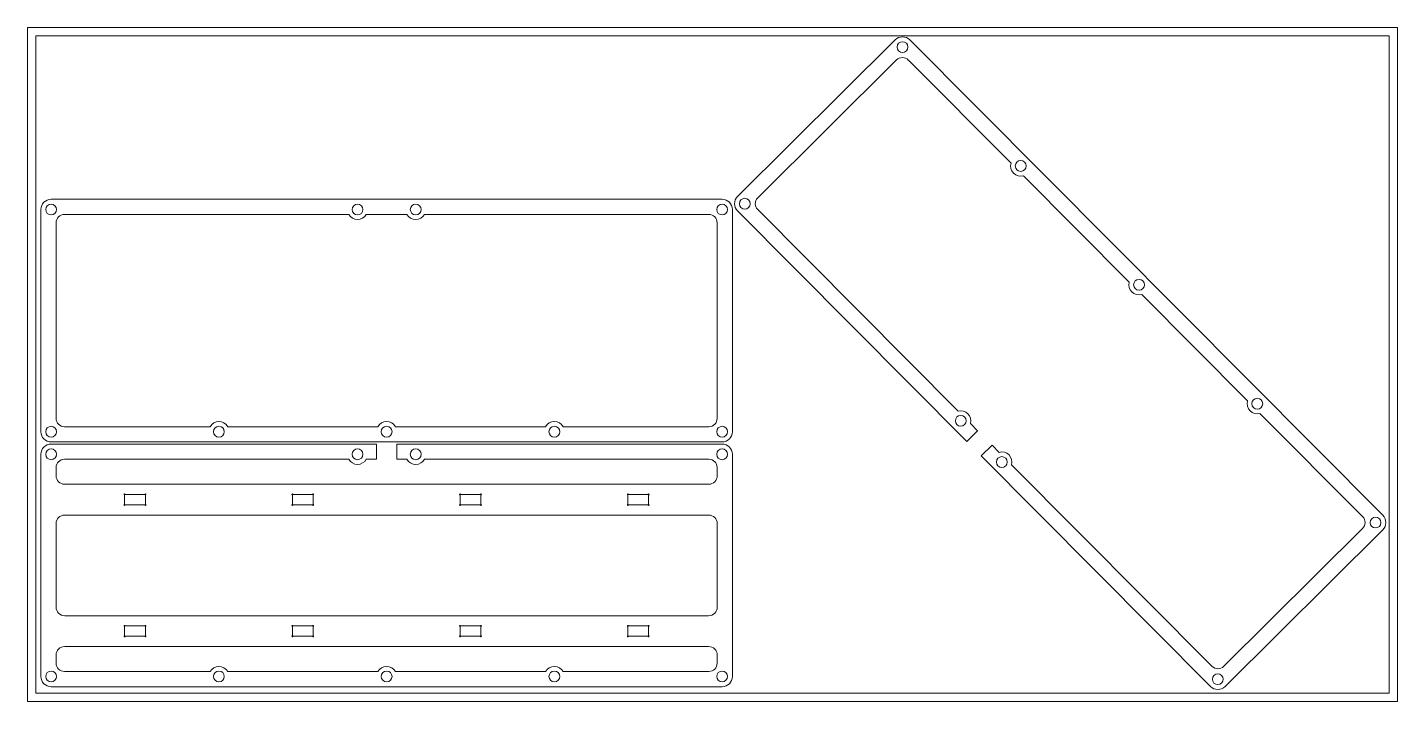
# Model space of a CAD drawing. Header units: millimetres. Extents: x -5 to 795, y -5 to 389.
import ezdxf

# ---------------------------------------------------------------- set-up
doc = ezdxf.new("R2010")
doc.units = ezdxf.units.MM
doc.header["$MEASUREMENT"] = 0
doc.layers.get('0').update_dxf_attribs({"lineweight": 0, "true_color": 0xf6921e})
doc.layers.add('Cutting lines', color=5, linetype='Continuous', lineweight=0)

msp = doc.modelspace()

# ---------------------------------------------------------------- linework, layer by layer
at = {"lineweight": 0}
for points in [[(-5, -5), (795, -5), (795, 389), (-5, 389)], [(0, 0), (790, 0), (790, 384), (0, 384)]]:
    msp.add_lwpolyline(points, close=True, dxfattribs=at)
at = {"layer": 'Cutting lines'}
for p, q in [((409.62, 290.22), (501.7, 381.74)), ((510.18, 381.71), (786.36, 103.86)), ((421.4, 289.38), (502.47, 369.95)), ((509.34, 369.93), (569.29, 309.62)), ((576.54, 302.33), (638.34, 240.16)), ((2.86, 282.56), (2.86, 152.73)), ((406.63, 282.56), (406.63, 152.73)), ((543.46, 147.06), (409.59, 281.73)), ((421.38, 282.5), (538.39, 164.78)), ((11.76, 160.5), (11.76, 274.8)), ((16.62, 279.66), (182.6, 279.66)), ((392.86, 279.66), (226.88, 279.66)), ((397.73, 274.8), (397.73, 160.5)), ((645.58, 232.87), (707.38, 170.69)), ((714.63, 163.41), (774.58, 103.09)), ((101.66, 155.63), (16.62, 155.63)), ((199.61, 155.63), (111.94, 155.63)), ((297.55, 155.63), (209.88, 155.63)), ((392.86, 155.63), (307.82, 155.63)), ((545.64, 157.49), (549.77, 153.33)), ((400.63, 146.73), (8.86, 146.73)), ((8.86, 145.54), (198.74, 145.54)), ((210.74, 145.54), (400.63, 145.54)), ((562.36, 140.66), (558.23, 144.82)), ((2.86, 139.54), (2.86, 9.71)), ((16.62, 136.64), (182.6, 136.64)), ((192.88, 136.64), (198.74, 136.64)), ((216.61, 136.64), (210.74, 136.64)), ((392.86, 136.64), (226.88, 136.64)), ((406.63, 139.54), (406.63, 9.71)), ((685.78, 3.88), (551.92, 138.55)), ((686.62, 15.66), (569.61, 133.38)), ((774.56, 96.21), (693.49, 15.64)), ((694.26, 3.85), (786.34, 95.38)), ((101.66, 12.61), (16.62, 12.61)), ((199.61, 12.61), (111.94, 12.61)), ((297.55, 12.61), (209.88, 12.61)), ((392.86, 12.61), (307.82, 12.61)), ((400.63, 3.71), (8.86, 3.71))]:
    msp.add_line(p, q, dxfattribs=at)
at = {"layer": 'Cutting lines', "linetype": 'Continuous'}
for p, q in [((8.86, 288.56), (400.63, 288.56)), ((192.88, 279.66), (216.61, 279.66)), ((543.46, 147.06), (549.77, 153.33)), ((198.74, 145.54), (198.74, 136.64)), ((210.74, 145.54), (210.74, 136.64)), ((551.92, 138.55), (558.23, 144.82)), ((11.76, 131.77), (11.76, 127.04)), ((397.73, 127.04), (397.73, 131.77)), ((16.76, 122.04), (392.73, 122.04)), ((51.78, 115.79), (51.78, 110.29)), ((52.08, 116.09), (63.58, 116.09)), ((63.88, 115.79), (63.88, 110.29)), ((149.72, 115.79), (149.72, 110.29)), ((150.02, 116.09), (161.52, 116.09)), ((161.82, 115.79), (161.82, 110.29)), ((247.66, 115.79), (247.66, 110.29)), ((247.96, 116.09), (259.46, 116.09)), ((259.76, 115.79), (259.76, 110.29)), ((345.6, 115.79), (345.6, 110.29)), ((345.9, 116.09), (357.4, 116.09)), ((357.7, 115.79), (357.7, 110.29)), ((392.73, 104.04), (16.76, 104.04)), ((63.58, 109.99), (52.08, 109.99)), ((161.52, 109.99), (150.02, 109.99)), ((259.46, 109.99), (247.96, 109.99)), ((357.4, 109.99), (345.9, 109.99)), ((11.76, 99.04), (11.76, 50.21)), ((397.73, 50.21), (397.73, 99.04)), ((16.76, 45.21), (392.73, 45.21)), ((51.78, 38.96), (51.78, 33.46)), ((52.08, 39.26), (63.58, 39.26)), ((63.58, 33.16), (52.08, 33.16)), ((63.88, 38.96), (63.88, 33.46)), ((149.72, 38.96), (149.72, 33.46)), ((150.02, 39.26), (161.52, 39.26)), ((161.52, 33.16), (150.02, 33.16)), ((161.82, 38.96), (161.82, 33.46)), ((247.66, 38.96), (247.66, 33.46)), ((247.96, 39.26), (259.46, 39.26)), ((259.46, 33.16), (247.96, 33.16)), ((259.76, 38.96), (259.76, 33.46)), ((345.6, 38.96), (345.6, 33.46)), ((345.9, 39.26), (357.4, 39.26)), ((357.4, 33.16), (345.9, 33.16)), ((357.7, 38.96), (357.7, 33.46)), ((392.73, 27.21), (16.76, 27.21)), ((11.76, 22.21), (11.76, 17.47)), ((397.73, 22.21), (397.73, 17.47))]:
    msp.add_line(p, q, dxfattribs=at)
at = {"layer": 'Cutting lines'}
for centre in [(505.93, 377.48), (574.97, 308.02), (413.85, 285.96), (8.86, 282.56), (187.74, 282.56), (221.74, 282.56), (400.63, 282.56), (644.02, 238.56), (713.06, 169.09), (539.96, 159.09), (8.86, 152.73), (106.8, 152.73), (204.74, 152.73), (302.68, 152.73), (400.63, 152.73), (8.86, 139.54), (187.74, 139.54), (221.74, 139.54), (400.63, 139.54), (563.93, 134.98), (782.11, 99.63), (8.86, 9.71), (106.8, 9.71), (204.74, 9.71), (302.68, 9.71), (400.63, 9.71), (690.03, 8.11)]:
    msp.add_circle(centre, 3.17, dxfattribs=at)
for centre, radius, start, end in [((505.93, 377.48), 6, 44.82725, 134.82725), ((505.89, 366.51), 4.86, 44.82725, 134.82725), ((8.86, 282.56), 6, 90, 180), ((400.63, 282.56), 6, 0, 90), ((413.85, 285.96), 6, 134.82725, 224.82725), ((424.83, 285.93), 4.86, 134.82725, 224.82725), ((16.62, 274.8), 4.86, 90, 180), ((392.86, 274.8), 4.86, 0, 90), ((16.62, 160.5), 4.86, 180, 270), ((392.86, 160.5), 4.86, 270, 0), ((8.86, 152.73), 6, 180, 270), ((400.63, 152.73), 6, 270, 0), ((8.86, 139.54), 6, 90, 180), ((400.63, 139.54), 6, 0, 90), ((16.62, 131.77), 4.86, 90, 180), ((392.86, 131.77), 4.86, 0, 90), ((771.13, 99.66), 4.86, 314.82725, 44.82725), ((782.11, 99.63), 6, 314.82725, 44.82725), ((16.62, 17.47), 4.86, 180, 270), ((392.86, 17.47), 4.86, 270, 0), ((8.86, 9.71), 6, 180, 270), ((400.63, 9.71), 6, 270, 0), ((690.07, 19.09), 4.86, 224.82725, 314.82725), ((690.03, 8.11), 6, 224.82725, 314.82725)]:
    msp.add_arc(centre, radius, start, end, dxfattribs=at)
at = {"layer": 'Cutting lines', "linetype": 'Continuous'}
for centre, radius, start, end in [((574.97, 308.02), 5.9, 164.26815, 285.38636), ((187.74, 282.56), 5.9, 209.44089, 330.55911), ((221.74, 282.56), 5.9, 209.44089, 330.55911), ((644.02, 238.56), 5.9, 164.26815, 285.38636), ((713.06, 169.09), 5.9, 164.26815, 285.38636), ((539.96, 159.09), 5.9, 344.26815, 105.38636), ((106.8, 152.73), 5.9, 29.44089, 150.55911), ((204.74, 152.73), 5.9, 29.44089, 150.55911), ((302.68, 152.73), 5.9, 29.44089, 150.55911), ((187.74, 139.54), 5.9, 209.44089, 330.55911), ((221.74, 139.54), 5.9, 209.44089, 330.55911), ((563.93, 134.98), 5.9, 344.26815, 105.38636), ((16.76, 127.04), 5, 180, 270), ((392.73, 127.04), 5, 270, 0), ((51.78, 116.09), 0.3, 0, 270), ((63.88, 116.09), 0.3, 270, 180), ((149.72, 116.09), 0.3, 0, 270), ((161.82, 116.09), 0.3, 270, 180), ((247.66, 116.09), 0.3, 0, 270), ((259.76, 116.09), 0.3, 270, 180), ((345.6, 116.09), 0.3, 0, 270), ((357.7, 116.09), 0.3, 270, 180), ((16.76, 99.04), 5, 90, 180), ((51.78, 109.99), 0.3, 90, 0), ((63.88, 109.99), 0.3, 180, 90), ((149.72, 109.99), 0.3, 90, 0), ((161.82, 109.99), 0.3, 180, 90), ((247.66, 109.99), 0.3, 90, 0), ((259.76, 109.99), 0.3, 180, 90), ((345.6, 109.99), 0.3, 90, 0), ((357.7, 109.99), 0.3, 180, 90), ((392.73, 99.04), 5, 0, 90), ((16.76, 50.21), 5, 180, 270), ((392.73, 50.21), 5, 270, 0), ((51.78, 39.26), 0.3, 0, 270), ((51.78, 33.16), 0.3, 90, 0), ((63.88, 39.26), 0.3, 270, 180), ((63.88, 33.16), 0.3, 180, 90), ((149.72, 39.26), 0.3, 0, 270), ((149.72, 33.16), 0.3, 90, 0), ((161.82, 39.26), 0.3, 270, 180), ((161.82, 33.16), 0.3, 180, 90), ((247.66, 39.26), 0.3, 0, 270), ((247.66, 33.16), 0.3, 90, 0), ((259.76, 39.26), 0.3, 270, 180), ((259.76, 33.16), 0.3, 180, 90), ((345.6, 39.26), 0.3, 0, 270), ((345.6, 33.16), 0.3, 90, 0), ((357.7, 39.26), 0.3, 270, 180), ((357.7, 33.16), 0.3, 180, 90), ((16.76, 22.21), 5, 90, 180), ((392.73, 22.21), 5, 0, 90), ((106.8, 9.71), 5.9, 29.44089, 150.55911), ((204.74, 9.71), 5.9, 29.44089, 150.55911), ((302.68, 9.71), 5.9, 29.44089, 150.55911)]:
    msp.add_arc(centre, radius, start, end, dxfattribs=at)

doc.saveas('drawing.dxf')
